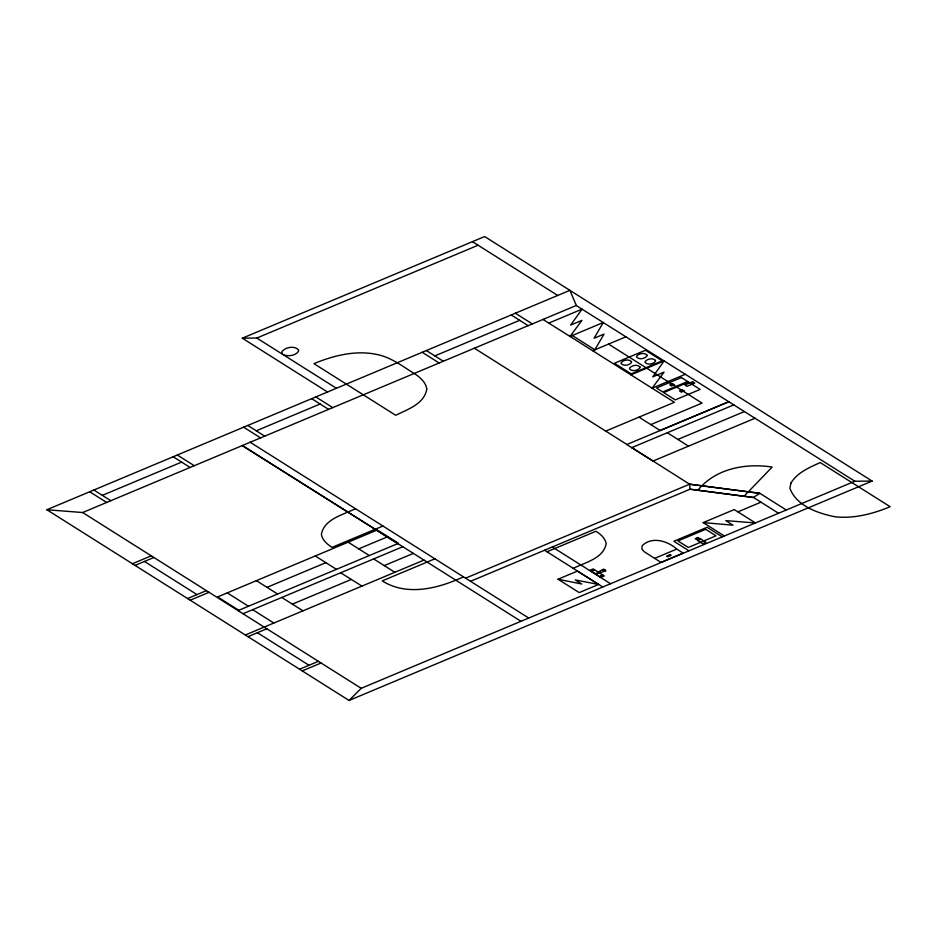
<?xml version="1.0" encoding="UTF-8"?>
<svg xmlns="http://www.w3.org/2000/svg" width="937" height="937" viewBox="0 0 937 937"><rect width="100%" height="100%" fill="white"/><g stroke="black" fill="none" stroke-linecap="round" stroke-linejoin="round"><path stroke-width="1.41" d="M594.749 349.876L604.049 334.076L594.07 338.257L603.311 322.492L570.024 336.453L542.968 319.447M569.989 336.43L581.971 320.349L570.656 325.092L582.088 309.128L548.766 323.101M697.901 490.215C715.528 468.488 745.676 462.925 772.158 467.071L744.072 496.212M46.85 509.74L82.643 512.527L576.325 305.462L569.907 290.341L46.85 509.74L349.056 700.454L361.202 688.32L854.872 481.243L872.113 481.068L484.652 236.546L242.296 338.198L327.54 392.006M242.296 338.198L256.82 338.046L478.116 245.225M102.344 495.357L181.626 462.105M256.258 430.809L320.114 404.011M434.838 355.896L519.672 320.313M592.699 350.731L625.951 336.781M132.41 563.723L151.255 555.828M135.057 565.398L153.902 557.492M630.917 374.847L664.181 360.897L652.749 376.861L664.052 372.118L652.07 388.199L685.369 374.273M355.463 508.697C343.305 514.788 324.366 518.84 321.368 534.266C322.316 540.204 327.236 544.303 332.049 547.372L382.928 526.032M187.564 598.544L206.409 590.638M190.211 600.207L209.056 592.301M605.724 431.102L674.394 402.289L570.047 336.442M650.793 424.602L702.059 403.097L608.546 344.078M266.998 587.347L325.853 562.657M358.719 548.871L387.859 536.655M238.068 610.608L398.448 543.331L377.26 529.967L217.607 596.928L238.794 610.292M631.702 447.663L733.835 404.866M243.011 613.723L402.781 546.716M677.908 439.441L744.435 411.542M292.379 604.142L351.234 579.464M384.24 565.62L413.381 553.392M638.964 417.141L660.163 430.516L728.845 401.715L626.759 444.548L652.96 461.074L755.023 418.23M245.318 634.993L264.164 627.087M264.199 627.099L423.969 560.08M247.965 636.656L266.822 628.762M434.885 558.815L382.237 580.893C407.208 596.635 438.563 588.377 463.475 576.852M465.572 578.176L689.609 484.206L759.872 493.33L786.295 510.009M470.515 581.303L690.089 489.208L753.453 497.43L778.542 513.265M546.997 551.776L595.979 531.232C600.582 534.172 605.279 538.096 606.192 543.765C603.276 558.639 584.957 562.469 573.257 568.361M299.582 669.229L318.428 661.323M302.229 670.904L321.086 662.998M558.019 579.23L577.415 571.09L598.602 584.465L579.207 592.606L558.019 579.23L581.736 584.009L575.271 579.933L598.602 584.465M703.16 522.623L734.245 509.587L755.433 522.951L725.788 520.632L732.992 525.177L703.218 522.6L724.348 535.999M590.942 571.078L594.351 569.673M737.864 511.871L760.973 502.173M594.89 573.573C597.712 574.217 604.107 565.913 605.852 570.844L595.85 574.17M599.797 576.665L603.182 575.248M654.623 558.382L676.783 549.082L683.143 553.099L660.972 562.387L644.152 551.694L642.009 549.246L642.009 545.896C651.637 535.976 667.659 540.895 676.783 549.082M349.056 700.454L872.113 481.068M689.609 484.206L759.872 493.33L753.219 497.512L690.089 489.208L689.609 484.206L631.889 447.617M283.431 354.842C288.385 356.482 295.108 355.919 298.446 351.469L298.528 349.911C294.464 345.413 285.445 347.1 281.861 351.644L282.552 354.291M242.179 445.614L397.838 543.589M576.232 305.497L854.872 481.243M472.459 241.664L557.702 295.46M572.273 335.505L594.913 349.806M515.362 313.227L532.31 323.921M511.204 314.961L528.152 325.666M667.32 432.765L688.543 446.153M474.38 348.213L626.912 444.478M722.204 536.819L707.119 527.297L673.855 541.258L688.941 550.769M426.37 350.543L443.318 361.249M422.212 352.289L439.16 362.994M256.82 338.046L336.406 388.281M599.329 571.711L600.277 572.308M598.274 572.156L593.156 568.923L589.771 570.34L600.933 577.379L604.306 575.962L599.223 572.753M315.804 396.925L332.752 407.618M552.315 546.985L610.537 583.728M311.646 398.67L328.594 409.364M544.561 550.242L602.784 586.984M247.778 425.457L264.726 436.15M243.632 427.202L260.58 437.895M250.179 442.252L528.737 618.045M242.425 445.508L520.972 621.301M348.131 542.183L369.319 555.559M373.652 558.932L394.84 572.296M177.316 455.019L194.264 465.712M173.146 456.752L190.106 467.458M315.254 555.969L336.442 569.345M340.635 572.776L361.963 586.093M256.398 580.659L277.598 594.023M281.791 597.466L302.979 610.83M93.864 490.016L110.824 500.709M89.718 491.761L106.666 502.455M227.269 592.875L248.457 606.251M252.65 609.682L273.85 623.058M82.643 512.527L361.202 688.32M144.474 561.45L196.981 594.585M257.394 632.709L308.999 665.282M631.491 361.6L631.444 362.572C629.219 365.395 623.644 366.426 621.114 363.638L621.172 362.678C623.386 359.855 628.973 358.812 631.491 361.6M639.948 366.941L639.901 367.901C637.675 370.724 632.1 371.766 629.57 368.979L629.629 368.018C631.843 365.196 637.429 364.153 639.948 366.941M647.01 355.088L646.952 356.06C644.738 358.883 639.163 359.913 636.633 357.138L636.692 356.165C638.905 353.354 644.492 352.3 647.01 355.088M655.467 360.429L655.408 361.401C653.194 364.224 647.619 365.254 645.089 362.467L645.148 361.506C647.362 358.684 652.948 357.641 655.467 360.429M426.78 388.937C424.613 403.859 407.536 409.399 395.707 415.278L313.918 363.65C334.544 355.1 357.711 349.478 379.86 355.158C393.353 358.707 404.339 367.597 416.075 374.671C420.947 378.22 425.843 382.659 426.78 388.937M790.887 483.176L789.903 488.259C796.345 505.945 818.06 513.406 835.148 516.802C854.017 518.829 872.839 513.886 890.15 506.718L820.215 462.573C809.392 467.516 797.2 472.482 790.887 483.176M605.161 570.832C601.109 571.429 602.784 567.553 605.161 570.832M674.289 384.767L671.536 385.915L669.791 384.814L672.532 383.666L674.289 384.767M683.987 390.881L681.234 392.041L679.489 390.94L682.23 389.78L683.987 390.881M698.756 538.67C695.43 541.071 696.414 536.409 698.756 538.67M673.328 384.779C670.002 387.168 670.974 382.507 673.328 384.779M683.026 390.893C679.7 393.294 680.672 388.632 683.026 390.893M699.728 538.67L696.976 539.817L695.231 538.716L697.971 537.557L699.728 538.67M645.464 350.251L614.414 363.275L631.233 373.886L662.272 360.862L645.464 350.251M681.445 377.564L656.497 388.023L662.752 391.971L687.699 381.511L681.445 377.564M688.578 382.12L663.642 392.591L675.214 399.888L700.15 389.429L688.578 382.12M692.654 381.734L684.9 384.99L687.02 386.325L694.774 383.069L692.654 381.734M593.496 570.598L592.688 570.375L593.496 570.598M705.678 529.3L677.966 540.93L688.297 547.454L716.009 535.823L705.678 529.3M601.261 575.494L600.652 575.751L601.308 575.564M701.04 539.185L697.714 540.579L702.656 543.706L705.983 542.312L701.04 539.185M670.107 554.669L666.582 556.145L667.648 556.812L671.173 555.336L670.107 554.669"/></g></svg>
